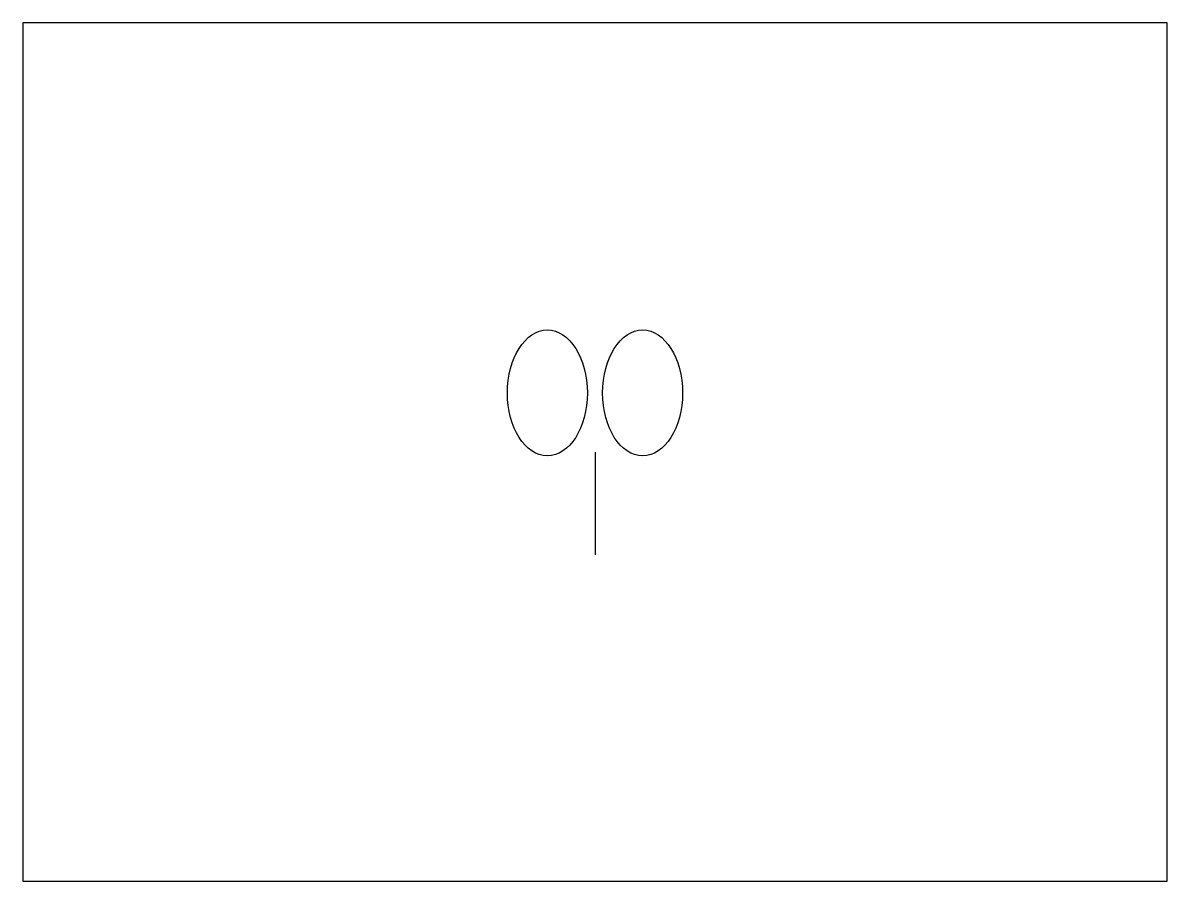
# Model space of a CAD drawing. Header units: millimetres. Extents: x -200 to 200, y -150 to 150.
import ezdxf

# ---------------------------------------------------------------- set-up
doc = ezdxf.new("R2010")
doc.units = ezdxf.units.MM
doc.layers.get('0').update_dxf_attribs({"linetype": 'CONTINUOUS'})

msp = doc.modelspace()

# ---------------------------------------------------------------- linework, layer by layer
for p, q in [((200, 150), (-200, 150)), ((-200, 150), (-200, -150)), ((200, -150), (200, 150)), ((0, 0), (0, -35.95)), ((-200, -150), (200, -150))]:
    msp.add_line(p, q)
for centre in [(-16.64, 20.65), (16.64, 20.65)]:
    msp.add_ellipse(centre, major_axis=(0, 22), ratio=0.636364)

doc.saveas('drawing.dxf')
